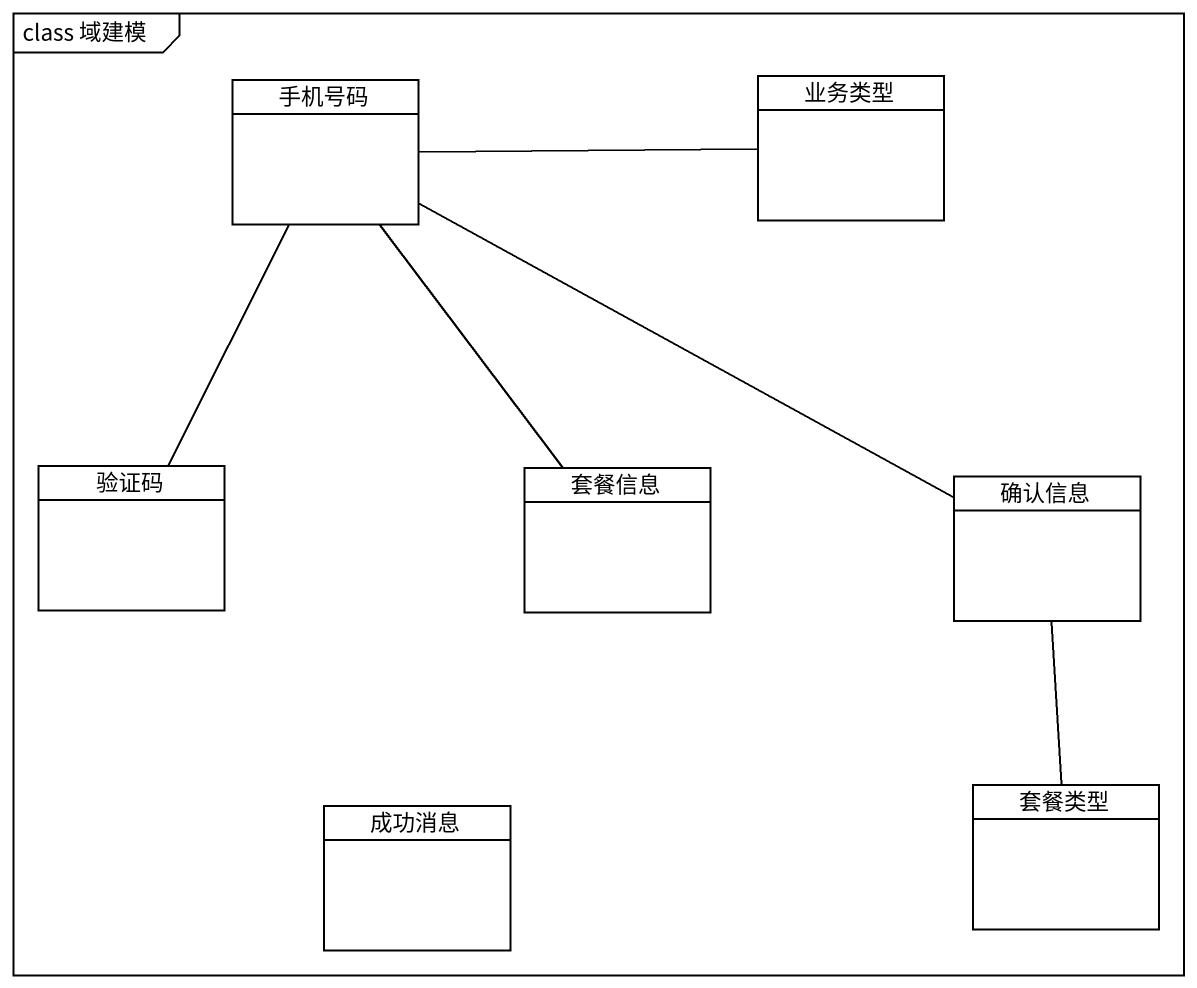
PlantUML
@startuml
mainframe class 域建模
hide circle
hide empty members
class 手机号码
class 业务类型
class 验证码
class 套餐信息
class 确认信息
class 套餐类型
class 成功消息
手机号码 -right- 业务类型
手机号码 -- 验证码
套餐信息 -up- 手机号码
确认信息 -left- 手机号码
套餐类型 -up- 确认信息
@enduml
